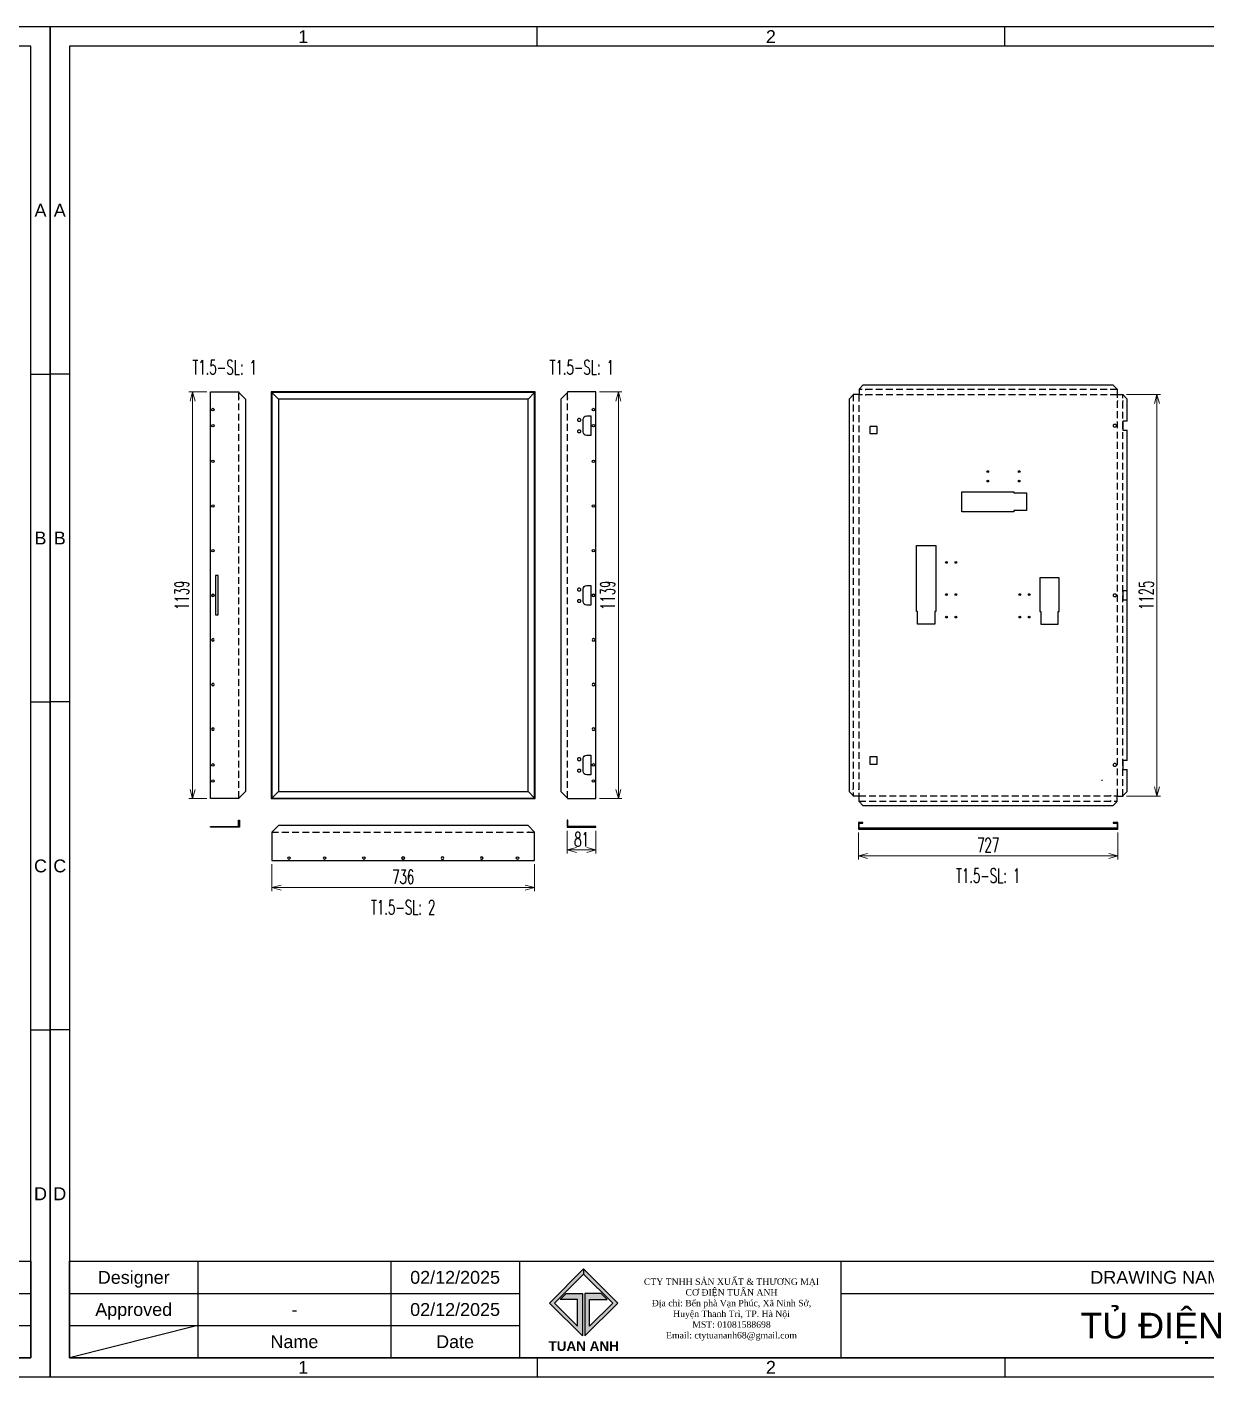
# Model space of a CAD drawing. Header units: millimetres. Extents: x 123558 to 149079, y -1073 to 14418.
# Drawn here: x 139532 to 142833, y 8184 to 11964 of the extents above; entities that cross this region are included whole.
import ezdxf
from ezdxf.enums import TextEntityAlignment as Align

# ---------------------------------------------------------------- set-up
doc = ezdxf.new("R2010")
doc.units = ezdxf.units.MM
doc.header["$LTSCALE"] = 3
doc.linetypes.add('HIDDEN', pattern=[9.525, 6.35, -3.175])
for name, color, linetype in [('@.HIDDEN', 8, 'HIDDEN'), ('@.TEXT', 7, 'Continuous'), ('@.VISIBLE', 7, 'Continuous'), ('dim', 7, 'Continuous')]:
    doc.layers.add(name, color=color, linetype=linetype)
doc.styles.add('Ann_w01', font='romans.shx', dxfattribs={"width": 0.6, "bigfont": 'chineset.shx'})
doc.styles.add('Arial', font='arial.ttf')
doc.dimstyles.new('Dim 01_SC20', dxfattribs={"dimscale": 20, "dimtxt": 2, "dimasz": 1.3, "dimexe": 0.5, "dimexo": 0.5, "dimgap": 0.5, "dimtad": 1, "dimdec": 1, "dimzin": 12, "dimdsep": 46, "dimtxsty": 'Ann_w01', "dimblk": 'OPEN30', "dimcen": 1.5, "dimclrd": 6, "dimclre": 6, "dimclrt": 3, "dimadec": 1, "dimazin": 3, "dimtm": 1e-09, "dimtfac": 1, "dimtdec": 1, "dimtix": 1, "dimtmove": 0, "dimatfit": 3, "dimldrblk": 'OPEN30', "dimfxl": 1, "dimtolj": 1, "dimlwd": 20, "dimlwe": 20, "dimarcsym": 0})

# ---------------------------------------------------------------- blocks, each defined once
blk = doc.blocks.new('_Open30')
at = {"color": 0, "linetype": 'ByBlock', "lineweight": -2}
for p, q in [((-1, 0.27), (0, 0)), ((0, 0), (-1, -0.27)), ((0, 0), (-1, 0))]:
    blk.add_line(p, q, dxfattribs=at)
blk = doc.blocks.new('*D187')
at = {"layer": 'Defpoints', "color": 0, "transparency": 16777216}
for p in [(141044, 9723.3), (141125, 9723.3), (141125, 9659.7)]:
    blk.add_point(p, dxfattribs=at)
at = {"layer": 'dim', "color": 6, "lineweight": 20, "transparency": 16777216}
for p, q in [((141044, 9713.3), (141044, 9649.7)), ((141125, 9713.3), (141125, 9649.7)), ((141070, 9659.7), (141099, 9659.7))]:
    blk.add_line(p, q, dxfattribs=at)
at = {"layer": 'dim', "color": 6, "lineweight": 20, "transparency": 16777216, "xscale": 26, "yscale": 26, "zscale": 26, "rotation": 180}
blk.add_blockref('_Open30', (141044, 9659.7), dxfattribs=at)
at = {"layer": 'dim', "color": 6, "lineweight": 20, "transparency": 16777216, "xscale": 26, "yscale": 26, "zscale": 26}
blk.add_blockref('_Open30', (141125, 9659.7), dxfattribs=at)
at = {"layer": 'dim', "color": 3, "transparency": 16777216, "insert": (141084.5, 9689.7), "char_height": 40, "attachment_point": 5, "style": 'Ann_w01'}
blk.add_mtext('\\A1;81', dxfattribs=at)
blk = doc.blocks.new('*D188')
at = {"layer": 'Defpoints', "color": 0, "transparency": 16777216}
for p in [(139995.3, 10942.4), (140045.3, 10942.4), (140045.3, 9803.4)]:
    blk.add_point(p, dxfattribs=at)
at = {"layer": 'dim', "color": 6, "lineweight": 20, "transparency": 16777216}
for p, q in [((140035.3, 10942.4), (139985.3, 10942.4)), ((139995.3, 9829.4), (139995.3, 10916.4)), ((140035.3, 9803.4), (139985.3, 9803.4))]:
    blk.add_line(p, q, dxfattribs=at)
at = {"layer": 'dim', "color": 6, "lineweight": 20, "transparency": 16777216, "xscale": 26, "yscale": 26, "zscale": 26}
for p, rotation in [((139995.3, 10942.4), 90), ((139995.3, 9803.4), 270)]:
    blk.add_blockref('_Open30', p, dxfattribs=dict(at, rotation=rotation))
at = {"layer": 'dim', "color": 3, "transparency": 16777216, "insert": (139965.3, 10372.9), "char_height": 40, "attachment_point": 5, "rotation": 90, "style": 'Ann_w01'}
blk.add_mtext('\\A1;1139', dxfattribs=at)
blk = doc.blocks.new('*D189')
at = {"layer": 'Defpoints', "color": 0, "transparency": 16777216}
for p in [(141125, 10942.4), (141187.7, 10942.4), (141125, 9803.4)]:
    blk.add_point(p, dxfattribs=at)
at = {"layer": 'dim', "color": 6, "lineweight": 20, "transparency": 16777216}
for p, q in [((141135, 10942.4), (141197.7, 10942.4)), ((141187.7, 9829.4), (141187.7, 10916.4)), ((141135, 9803.4), (141197.7, 9803.4))]:
    blk.add_line(p, q, dxfattribs=at)
at = {"layer": 'dim', "color": 6, "lineweight": 20, "transparency": 16777216, "xscale": 26, "yscale": 26, "zscale": 26}
for p, rotation in [((141187.7, 10942.4), 90), ((141187.7, 9803.4), 270)]:
    blk.add_blockref('_Open30', p, dxfattribs=dict(at, rotation=rotation))
at = {"layer": 'dim', "color": 3, "transparency": 16777216, "insert": (141157.7, 10372.9), "char_height": 40, "attachment_point": 5, "rotation": 90, "style": 'Ann_w01'}
blk.add_mtext('\\A1;1139', dxfattribs=at)
blk = doc.blocks.new('*D190')
at = {"layer": 'Defpoints', "color": 0, "transparency": 16777216}
for p in [(140217.1, 9630), (140953.1, 9630), (140217.1, 9554.5)]:
    blk.add_point(p, dxfattribs=at)
at = {"layer": 'dim', "color": 6, "lineweight": 20, "transparency": 16777216}
for p, q in [((140217.1, 9620), (140217.1, 9544.5)), ((140953.1, 9620), (140953.1, 9544.5)), ((140927.1, 9554.5), (140243.1, 9554.5))]:
    blk.add_line(p, q, dxfattribs=at)
at = {"layer": 'dim', "color": 6, "lineweight": 20, "transparency": 16777216, "xscale": 26, "yscale": 26, "zscale": 26, "rotation": 180}
blk.add_blockref('_Open30', (140217.1, 9554.5), dxfattribs=at)
at = {"layer": 'dim', "color": 6, "lineweight": 20, "transparency": 16777216, "xscale": 26, "yscale": 26, "zscale": 26}
blk.add_blockref('_Open30', (140953.1, 9554.5), dxfattribs=at)
at = {"layer": 'dim', "color": 3, "transparency": 16777216, "insert": (140585.1, 9584.5), "char_height": 40, "attachment_point": 5, "style": 'Ann_w01'}
blk.add_mtext('\\A1;736', dxfattribs=at)
blk = doc.blocks.new('*D191')
at = {"layer": '@.VISIBLE', "color": 6, "lineweight": 20, "transparency": 16777216}
for p, q in [((141859.7, 9708.4), (141859.7, 9633.3)), ((142586.7, 9708.4), (142586.7, 9633.3)), ((141885.7, 9643.3), (142560.7, 9643.3))]:
    blk.add_line(p, q, dxfattribs=at)
at = {"layer": 'Defpoints', "color": 0, "transparency": 16777216}
for p in [(141859.7, 9718.4), (142586.7, 9718.4), (142586.7, 9643.3)]:
    blk.add_point(p, dxfattribs=at)
at = {"layer": '@.VISIBLE', "color": 6, "lineweight": 20, "transparency": 16777216, "xscale": 26, "yscale": 26, "zscale": 26, "rotation": 180}
blk.add_blockref('_Open30', (141859.7, 9643.3), dxfattribs=at)
at = {"layer": '@.VISIBLE', "color": 6, "lineweight": 20, "transparency": 16777216, "xscale": 26, "yscale": 26, "zscale": 26}
blk.add_blockref('_Open30', (142586.7, 9643.3), dxfattribs=at)
at = {"layer": '@.VISIBLE', "color": 3, "transparency": 16777216, "insert": (142223.2, 9673.3), "char_height": 40, "attachment_point": 5, "style": 'Ann_w01'}
blk.add_mtext('\\A1;727', dxfattribs=at)
blk = doc.blocks.new('*D192')
at = {"layer": 'Defpoints', "color": 0, "transparency": 16777216}
for p in [(142601, 10935.4), (142695.9, 10935.4), (142601, 9810.4)]:
    blk.add_point(p, dxfattribs=at)
at = {"layer": 'dim', "color": 6, "lineweight": 20, "transparency": 16777216}
for p, q in [((142611, 10935.4), (142705.9, 10935.4)), ((142695.9, 9836.4), (142695.9, 10909.4)), ((142611, 9810.4), (142705.9, 9810.4))]:
    blk.add_line(p, q, dxfattribs=at)
at = {"layer": 'dim', "color": 6, "lineweight": 20, "transparency": 16777216, "xscale": 26, "yscale": 26, "zscale": 26}
for p, rotation in [((142695.9, 10935.4), 90), ((142695.9, 9810.4), 270)]:
    blk.add_blockref('_Open30', p, dxfattribs=dict(at, rotation=rotation))
at = {"layer": 'dim', "color": 3, "transparency": 16777216, "insert": (142665.9, 10372.9), "char_height": 40, "attachment_point": 5, "rotation": 90, "style": 'Ann_w01'}
blk.add_mtext('\\A1;1125', dxfattribs=at)
blk = doc.blocks.new('*U196')
blk.add_circle((0, 0), 3.5)
blk = doc.blocks.new('*U197')
at = {"color": 0, "linetype": 'ByBlock', "lineweight": -2}
for p in [(0, 375), (0, 250), (0, 125), (0, 0)]:
    blk.add_blockref('*U196', p, dxfattribs=at)
blk = doc.blocks.new('*U198')
blk.add_circle((0, 0), 3.5)
blk = doc.blocks.new('*U199')
at = {"color": 0, "linetype": 'ByBlock', "lineweight": -2}
for p in [(0, 375), (0, 250), (0, 125), (0, 0)]:
    blk.add_blockref('*U198', p, dxfattribs=at)
blk = doc.blocks.new('*U200')
blk.add_circle((0, 0), 3.5)
blk = doc.blocks.new('*U201')
at = {"color": 0, "linetype": 'ByBlock', "lineweight": -2}
for p in [(0, 375), (0, 250), (0, 125), (0, 0)]:
    blk.add_blockref('*U200', p, dxfattribs=at)
blk = doc.blocks.new('*U202')
blk.add_circle((0, 0), 3.5)
blk = doc.blocks.new('*U203')
at = {"color": 0, "linetype": 'ByBlock', "lineweight": -2}
for p in [(0, 375), (0, 250), (0, 125), (0, 0)]:
    blk.add_blockref('*U202', p, dxfattribs=at)
blk = doc.blocks.new('*U204')
blk.add_circle((0, 0), 3.5)
blk = doc.blocks.new('*U205')
at = {"color": 0, "linetype": 'ByBlock', "lineweight": -2}
for p in [(0, 220), (0, 110), (0, 0)]:
    blk.add_blockref('*U204', p, dxfattribs=at)
blk = doc.blocks.new('*U206')
blk.add_circle((0, 0), 3.5)
blk = doc.blocks.new('*U207')
at = {"color": 0, "linetype": 'ByBlock', "lineweight": -2}
for p in [(0, 220), (0, 110), (0, 0)]:
    blk.add_blockref('*U206', p, dxfattribs=at)
blk = doc.blocks.new('Standard ISO')
at = {"color": 6}
for p, q in [((-6, 0), (0, 0)), ((6, 0), (2, 0)), ((4, -2), (4, 2))]:
    blk.add_line(p, q, dxfattribs=at)
blk.add_lwpolyline([(-0.5, 1.5), (-0.5, -1.5), (-5.5, -0.75), (-5.5, 0.75), (-0.5, 1.5)])
for radius in [1.5, 0.75]:
    blk.add_circle((4, 0), radius)
blk = doc.blocks.new('A$C4dbb82d6')
at = {"layer": '@.VISIBLE'}
h = blk.add_hatch(color=30, dxfattribs=at)
h.dxf.hatch_style = 1
h.paths.add_polyline_path([(0.21, 4.97), (3.62, 1.56), (3.62, 5.97), (1.92, 5.97), (1.3, 5.35), (3.12, 5.35), (3.12, 2.59), (0.74, 4.97), (3.75, 7.98), (3.75, 8.51)])
h = blk.add_hatch(color=150, dxfattribs=at)
h.dxf.hatch_style = 1
h.paths.add_polyline_path([(6.76, 4.97), (4.37, 2.59), (4.37, 5.35), (6.2, 5.35), (5.58, 5.97), (3.88, 5.97), (3.88, 1.56), (7.29, 4.97), (3.75, 8.51), (3.75, 7.98)])
at = {"layer": '@.VISIBLE', "color": 30}
blk.add_lwpolyline([(3.62, 5.97), (3.62, 1.56), (0.21, 4.97), (3.75, 8.51), (3.75, 7.98), (0.74, 4.97), (3.12, 2.59), (3.12, 5.35), (1.3, 5.35), (1.92, 5.97)], close=True, dxfattribs=at)
at = {"layer": '@.VISIBLE', "color": 150}
blk.add_lwpolyline([(3.88, 5.97), (3.88, 1.56), (7.29, 4.97), (3.75, 8.51), (3.75, 7.98), (6.76, 4.97), (4.37, 2.59), (4.37, 5.35), (6.2, 5.35), (5.58, 5.97)], close=True, dxfattribs=at)
at = {"layer": '@.VISIBLE', "color": 30, "insert": (3.75, 0.51), "char_height": 1, "attachment_point": 5, "style": 'Ann_w01'}
blk.add_mtext_dynamic_manual_height_columns('{\\fArial|b1|i0|c0|p34;\\W1;TUAN ANH}', width=7.5, gutter_width=49.6, heights=[0], dxfattribs=at)
blk = doc.blocks.new('KHUNG BAN VE (Made by Tung)')
at = {"layer": '@.VISIBLE', "color": 8}
for p, q in [((75.75, 207), (75.75, 210)), ((148.5, 207), (148.5, 210)), ((221.25, 207), (221.25, 210)), ((3, 156), (0, 156)), ((294, 156), (297, 156)), ((3, 105), (0, 105)), ((294, 105), (297, 105)), ((3, 54), (0, 54)), ((294, 54), (297, 54)), ((23, 18), (23, 3)), ((53, 18), (53, 3)), ((73, 18), (73, 3)), ((123, 18), (123, 3)), ((223, 18), (223, 3)), ((243, 18), (243, 3)), ((274, 18), (274, 3)), ((284, 18), (284, 3)), ((3, 13), (73, 13)), ((123, 13), (294, 13)), ((3, 8), (73, 8)), ((23, 8), (3, 3)), ((223, 8), (294, 8)), ((75.75, 3), (75.75, 0)), ((148.5, 3), (148.5, 0)), ((221.25, 3), (221.25, 0))]:
    blk.add_line(p, q, dxfattribs=at)
for points in [[(0, 0), (297, 0), (297, 210), (0, 210)], [(3, 3), (294, 3), (294, 207), (3, 207)], [(3, 18), (294, 18), (294, 3), (3, 3)]]:
    blk.add_lwpolyline(points, close=True, dxfattribs=at)
at = {"xscale": 1.5, "yscale": 1.5, "zscale": 1.5}
blk.add_blockref('A$C4dbb82d6', (77.375, 4.041), dxfattribs=at)
blk.add_blockref('Standard ISO', (258.5, 5.5))
at = {"layer": '@.TEXT', "color": 1, "style": 'Arial'}
for s, p in [('1', (39.375, 208.5)), ('2', (112.125, 208.5)), ('3', (184.875, 208.5)), ('4', (257.625, 208.5)), ('A', (1.5, 181.5)), ('A', (295.5, 181.5)), ('B', (1.5, 130.5)), ('B', (295.5, 130.5)), ('C', (1.5, 79.5)), ('C', (295.5, 79.5)), ('D', (1.5, 28.5)), ('D', (295.5, 28.5)), ('02/12/2025', (63, 15.5)), ('02/12/2025', (63, 10.5)), ('1', (39.375, 1.5)), ('2', (112.125, 1.5)), ('3', (184.875, 1.5)), ('4', (257.625, 1.5))]:
    blk.add_text(s, height=2, dxfattribs=at).set_placement(p, align=Align.MIDDLE_CENTER)
at = {"layer": '@.TEXT', "color": 2, "style": 'Arial'}
for s, p in [('Designer', (13, 15.5)), ('DRAWING NAME', (173, 15.5)), ('Project', (233, 15.5)), ('Scale', (279, 15.5)), ('Approved', (13, 10.5)), ('Customer', (233, 10.5)), ('Page', (279, 10.5)), ('Name', (38, 5.5)), ('Date', (63, 5.5)), ('Standard', (233, 5.5)), ('Total', (279, 5.5))]:
    blk.add_text(s, height=2, dxfattribs=at).set_placement(p, align=Align.MIDDLE_CENTER)
at = {"layer": '@.TEXT', "color": 1, "style": 'Arial'}
for tag, height, p in [('DESIGNER_NAME', 2, (38, 15.5)), ('PROJECT_CODE', 2, (258.5, 15.5)), ('SCALE', 2, (289, 15.5)), ('APPROVED_NAME', 2, (38, 10.5)), ('CUSTOMER_NAME', 2, (258.5, 10.5)), ('PAGE', 2, (289, 10.5)), ('DRAWING_NAME', 4, (173, 8)), ('TOTAL', 2, (289, 5.5))]:
    blk.add_attdef(tag, text='', height=height, dxfattribs=at).set_placement(p, align=Align.MIDDLE_CENTER)
at = {"layer": '@.VISIBLE', "color": 30, "insert": (106, 10.5), "char_height": 1, "attachment_point": 5, "style": 'Ann_w01'}
blk.add_mtext_dynamic_manual_height_columns('{\\fTimes New Roman|b0|i0|c0|p18;\\W1;CTY TNHH SẢN XUẤT & THƯƠNG MẠI CƠ ĐIỆN TUẤN ANH\\PĐịa chỉ: Bến phà Vạn Phúc, Xã Ninh Sở, Huyện Thanh Trì, TP. Hà Nội\\PMST: 01081588698\\PEmail: ctytuananh68@gmail.com}', width=28.70976, gutter_width=99.197, heights=[0], dxfattribs=at)

msp = doc.modelspace()

# ---------------------------------------------------------------- linework, layer by layer
at = {"layer": '@.HIDDEN'}
for p, q in [((140124.98, 9804.89), (140124.98, 10940.89)), ((141045.28, 9804.89), (141045.28, 10940.89)), ((140217.13, 9709.69), (140953.13, 9709.69))]:
    msp.add_line(p, q, dxfattribs=at)
for points in [[(141845.56, 10935.39), (141845.56, 9810.39)], [(142584.76, 10949.49), (141861.56, 10949.49)], [(142600.76, 9810.39), (142600.76, 10935.39)], [(141861.56, 9796.29), (142584.76, 9796.29)]]:
    msp.add_lwpolyline(points, dxfattribs=at)
msp.add_lwpolyline([(141860.96, 9811.69), (142585.36, 9811.69), (142585.36, 10934.09), (141860.96, 10934.09)], close=True, dxfattribs=at)
at = {"layer": '@.VISIBLE'}
for p, q in [((140124.98, 10925.66), (140124.98, 10923.66)), ((141045.28, 10925.66), (141045.28, 10923.66)), ((141861.56, 10935.39), (141861.56, 10934.09)), ((141879.09, 10949.49), (141881.09, 10949.49)), ((141879.09, 10934.09), (141881.09, 10934.09)), ((142567.23, 10949.49), (142565.23, 10949.49)), ((142567.23, 10934.09), (142565.23, 10934.09)), ((142584.76, 10935.39), (142584.76, 10934.09)), ((141845.56, 10918.1), (141845.56, 10916.1)), ((141860.96, 10918.1), (141860.96, 10916.1)), ((142585.36, 10918.1), (142585.36, 10916.1)), ((142600.76, 10918.1), (142600.76, 10916.1)), ((141845.56, 9827.69), (141845.56, 9829.69)), ((141860.96, 9827.69), (141860.96, 9829.69)), ((142541.66, 9855.39), (142543.66, 9855.39)), ((142542.66, 9854.39), (142542.66, 9856.39)), ((142585.36, 9827.69), (142585.36, 9829.69)), ((142600.76, 9827.69), (142600.76, 9829.69)), ((140124.98, 9820.13), (140124.98, 9822.13)), ((141045.28, 9820.13), (141045.28, 9822.13)), ((141861.56, 9810.39), (141861.56, 9811.69)), ((141879.09, 9811.69), (141881.09, 9811.69)), ((141879.09, 9796.29), (141881.09, 9796.29)), ((142567.23, 9811.69), (142565.23, 9811.69)), ((142567.23, 9796.29), (142565.23, 9796.29)), ((142584.76, 9810.39), (142584.76, 9811.69)), ((140232.36, 9709.69), (140234.36, 9709.69)), ((140937.9, 9709.69), (140935.9, 9709.69))]:
    msp.add_line(p, q, dxfattribs=at)
for points in [[(140125.18, 10942.39), (140125.18, 10940.89), (140143.68, 10922.39), (140143.68, 9823.39), (140125.18, 9804.89), (140125.18, 9803.39), (140045.28, 9803.39), (140045.28, 10942.39)], [(141045.08, 10942.39), (141045.08, 10940.89), (141026.58, 10922.39), (141026.58, 9823.39), (141045.08, 9804.89), (141045.08, 9803.39), (141124.98, 9803.39), (141124.98, 10942.39)], [(141892.16, 10825.39), (141912.16, 10825.39), (141912.16, 10845.39), (141892.16, 10845.39)], [(142295.16, 10659.38), (142330.16, 10659.38), (142330.16, 10610.38), (142295.16, 10610.38), (142295.16, 10606.88), (142149.16, 10606.88), (142149.16, 10662.88), (142295.16, 10662.88)], [(140067.28, 10427.89), (140059.28, 10427.89), (140059.28, 10317.89), (140067.28, 10317.89)], [(141892.16, 9900.39), (141912.16, 9900.39), (141912.16, 9920.39), (141892.16, 9920.39)], [(140953.13, 9709.89), (140953.13, 9709.89), (140934.63, 9728.39), (140235.63, 9728.39), (140217.13, 9709.89), (140217.13, 9709.89), (140217.13, 9629.99), (140953.13, 9629.99)]]:
    msp.add_lwpolyline(points, close=True, dxfattribs=at)
at = {"layer": '@.VISIBLE', "color": 6}
for points in [[(140215.63, 9803.39), (140954.63, 9803.39), (140954.63, 10942.39), (140215.63, 10942.39)], [(140217.13, 9804.89), (140953.13, 9804.89), (140953.13, 10940.89), (140217.13, 10940.89)], [(140235.63, 9823.39), (140934.63, 9823.39), (140934.63, 10922.39), (140235.63, 10922.39)], [(140045.28, 9725.32), (140124.28, 9725.32), (140124.28, 9743.32), (140126.28, 9743.32), (140126.28, 9723.32), (140045.28, 9723.32)], [(141124.98, 9725.32), (141045.98, 9725.32), (141045.98, 9743.32), (141043.98, 9743.32), (141043.98, 9723.32), (141124.98, 9723.32)]]:
    msp.add_lwpolyline(points, close=True, dxfattribs=at)
for points in [[(140235.63, 10922.39), (140217.13, 10940.89), (140217.13, 10942.39)], [(140934.63, 10922.39), (140953.13, 10940.89), (140953.13, 10942.39)], [(140235.63, 9823.39), (140217.13, 9804.89), (140217.13, 9803.39)], [(140934.63, 9823.39), (140953.13, 9804.89), (140953.13, 9803.39)]]:
    msp.add_lwpolyline(points, dxfattribs=at)
at = {"layer": '@.VISIBLE'}
for points in [[(141872.66, 10961.19), (141861.56, 10950.09), (141861.56, 10935.39), (141845.36, 10935.39), (141845.36, 10933.89), (141833.86, 10922.39)], [(142573.66, 10961.19), (141872.66, 10961.19)], [(142573.66, 10961.19), (142584.76, 10950.09), (142584.76, 10935.39), (142600.96, 10935.39), (142600.96, 10933.89), (142612.46, 10922.39)], [(141833.86, 10922.39), (141833.86, 9823.39)], [(142612.46, 10860.39), (142612.46, 10922.39)], [(142612.46, 10860.39), (142600.76, 10860.39), (142600.76, 10835.39), (142612.46, 10835.39)], [(142612.46, 9910.39), (142612.46, 10835.39)], [(142612.46, 10385.39), (142600.76, 10385.39), (142600.76, 10360.39), (142612.46, 10360.39)], [(142612.46, 9910.39), (142600.76, 9910.39), (142600.76, 9885.39), (142612.46, 9885.39)], [(142612.46, 9823.39), (142612.46, 9885.39)], [(141872.66, 9784.59), (141861.56, 9795.69), (141861.56, 9810.39), (141845.36, 9810.39), (141845.36, 9811.89), (141833.86, 9823.39)], [(142573.66, 9784.59), (142584.76, 9795.69), (142584.76, 9810.39), (142600.96, 9810.39), (142600.96, 9811.89), (142612.46, 9823.39)], [(141872.66, 9784.59), (142573.66, 9784.59)]]:
    msp.add_lwpolyline(points, dxfattribs=at)
for points in [[(141072.78, 10863.89), (141072.78, 10863.89, 0.4142136), (141076.28, 10860.39), (141079.28, 10860.39, 0.4142136), (141082.78, 10863.89), (141082.78, 10863.89, 0.4142136), (141079.28, 10867.39), (141076.28, 10867.39, 0.4142136)], [(141110.98, 10875.39), (141110.98, 10820.39), (141098.98, 10820.39, -0.4142136), (141088.98, 10830.39), (141088.98, 10865.39, -0.4142136), (141098.98, 10875.39)], [(142572.86, 10847.89), (142572.86, 10847.89, 0.4142136), (142576.36, 10844.39), (142579.36, 10844.39, 0.4142136), (142582.86, 10847.89), (142582.86, 10847.89, 0.4142136), (142579.36, 10851.39), (142576.36, 10851.39, 0.4142136)], [(141072.78, 10831.89), (141072.78, 10831.89, 0.4142136), (141076.28, 10828.39), (141079.28, 10828.39, 0.4142136), (141082.78, 10831.89), (141082.78, 10831.89, 0.4142136), (141079.28, 10835.39), (141076.28, 10835.39, 0.4142136)], [(141110.98, 10400.39), (141110.98, 10345.39), (141098.98, 10345.39, -0.4142136), (141088.98, 10355.39), (141088.98, 10390.39, -0.4142136), (141098.98, 10400.39)], [(141072.78, 10388.89), (141072.78, 10388.89, 0.4142136), (141076.28, 10385.39), (141079.28, 10385.39, 0.4142136), (141082.78, 10388.89), (141082.78, 10388.89, 0.4142136), (141079.28, 10392.39), (141076.28, 10392.39, 0.4142136)], [(141072.78, 10356.89), (141072.78, 10356.89, 0.4142136), (141076.28, 10353.39), (141079.28, 10353.39, 0.4142136), (141082.78, 10356.89), (141082.78, 10356.89, 0.4142136), (141079.28, 10360.39), (141076.28, 10360.39, 0.4142136)], [(142572.86, 10372.89), (142572.86, 10372.89, 0.4142136), (142576.36, 10369.39), (142579.36, 10369.39, 0.4142136), (142582.86, 10372.89), (142582.86, 10372.89, 0.4142136), (142579.36, 10376.39), (142576.36, 10376.39, 0.4142136)], [(141072.78, 9913.89), (141072.78, 9913.89, 0.4142136), (141076.28, 9910.39), (141079.28, 9910.39, 0.4142136), (141082.78, 9913.89), (141082.78, 9913.89, 0.4142136), (141079.28, 9917.39), (141076.28, 9917.39, 0.4142136)], [(141110.98, 9925.39), (141110.98, 9870.39), (141098.98, 9870.39, -0.4142136), (141088.98, 9880.39), (141088.98, 9915.39, -0.4142136), (141098.98, 9925.39)], [(141072.78, 9881.89), (141072.78, 9881.89, 0.4142136), (141076.28, 9878.39), (141079.28, 9878.39, 0.4142136), (141082.78, 9881.89), (141082.78, 9881.89, 0.4142136), (141079.28, 9885.39), (141076.28, 9885.39, 0.4142136)], [(142572.86, 9897.89), (142572.86, 9897.89, 0.4142136), (142576.36, 9894.39), (142579.36, 9894.39, 0.4142136), (142582.86, 9897.89), (142582.86, 9897.89, 0.4142136), (142579.36, 9901.39), (142576.36, 9901.39, 0.4142136)]]:
    msp.add_lwpolyline(points, format="xyb", close=True, dxfattribs=at)
for points, elevation in [([(142022.66, 10417.88), (142022.66, 10511.88), (142076.66, 10511.88), (142076.66, 10417.88)], 80.55), ([(142076.66, 10417.88), (142076.66, 10327.88), (142074.16, 10327.88), (142074.16, 10291.88), (142025.16, 10291.88), (142025.16, 10327.88), (142022.66, 10327.88), (142022.66, 10417.88)], 161.11)]:
    msp.add_lwpolyline(points, dxfattribs=dict(at, elevation=elevation))
at = {"layer": '@.VISIBLE', "elevation": 241.66}
msp.add_lwpolyline([(142419.41, 10327.88), (142421.91, 10327.88), (142421.91, 10421.88), (142367.91, 10421.88), (142367.91, 10327.88), (142370.41, 10327.88), (142370.41, 10291.88), (142419.41, 10291.88)], close=True, dxfattribs=at)
at = {"layer": '@.VISIBLE', "color": 4}
msp.add_lwpolyline([(142573.69, 9736.42), (142573.66, 9734.42), (142584.66, 9734.42), (142584.66, 9720.42), (141861.66, 9720.42), (141861.66, 9734.42), (141872.66, 9734.42), (141872.66, 9736.42), (141859.66, 9736.42), (141859.66, 9718.42), (142586.66, 9718.42), (142586.66, 9736.42), (142573.66, 9736.42)], dxfattribs=at)
at = {"layer": '@.VISIBLE'}
for centre, radius in [((140052.28, 10892.89), 3.5), ((141117.98, 10892.89), 3.5), ((140052.28, 10847.89), 3.5), ((141117.98, 10847.89), 3.5), ((142222.16, 10719.18), 2.4), ((142310.16, 10719.18), 2.4), ((142222.16, 10692.58), 2.4), ((142310.16, 10692.58), 2.4), ((142106.36, 10464.88, 80.55), 2.4), ((142132.96, 10464.88, 80.55), 2.4), ((142106.36, 10374.88, 161.11), 2.4), ((142132.96, 10374.88, 161.11), 2.4), ((142311.61, 10374.88, 241.66), 2.4), ((142338.21, 10374.88, 241.66), 2.4), ((142106.36, 10311.88, 80.55), 2.4), ((142132.96, 10311.88, 80.55), 2.4), ((142311.61, 10311.88, 161.11), 2.4), ((142338.21, 10311.88, 161.11), 2.4), ((140052.28, 9897.89), 3.5), ((141117.98, 9897.89), 3.5), ((140052.28, 9852.89), 3.5), ((141117.98, 9852.89), 3.5), ((140265.13, 9636.99), 3.5), ((140905.13, 9636.99), 3.5)]:
    msp.add_circle(centre, radius, dxfattribs=at)

# ---------------------------------------------------------------- block references
for name, p in [('*U201', (140052.28, 10372.89)), ('*U197', (141117.98, 10372.89))]:
    msp.add_blockref(name, p)
at = {"xscale": -1}
for name, p, rotation in [('*U203', (140052.28, 10372.89), 180), ('*U199', (141117.98, 10372.89), 180), ('*U205', (140585.13, 9636.99), 270)]:
    msp.add_blockref(name, p, dxfattribs=dict(at, rotation=rotation))
at = {"rotation": 90.00000000000001}
msp.add_blockref('*U207', (140585.13, 9636.99), dxfattribs=at)
at = {"layer": '@.VISIBLE'}
ref = msp.add_blockref('KHUNG BAN VE (Made by Tung)', (134250.5, 8184.06), dxfattribs=dict(at, xscale=18, yscale=18, zscale=18))
ref.add_attrib('APPROVED_NAME', '-', dxfattribs={"layer": '@.TEXT', "color": 1, "height": 36, "style": 'Arial'}).set_placement((134934.5, 8373.06), align=Align.MIDDLE_CENTER)
ref.add_attrib('TOTAL', '-', dxfattribs={"layer": '@.TEXT', "color": 1, "height": 36, "style": 'Arial'}).set_placement((139452.5, 8283.06), align=Align.MIDDLE_CENTER)
ref.add_attrib('PAGE', '001', dxfattribs={"layer": '@.TEXT', "color": 1, "height": 36, "style": 'Arial'}).set_placement((139452.5, 8373.06), align=Align.MIDDLE_CENTER)
ref.add_attrib('SCALE', '1:1', dxfattribs={"layer": '@.TEXT', "color": 1, "height": 36, "style": 'Arial'}).set_placement((139452.5, 8463.06), align=Align.MIDDLE_CENTER)
ref.add_attrib('CUSTOMER_NAME', 'HẢI ĐĂNG', dxfattribs={"layer": '@.TEXT', "color": 1, "height": 36, "style": 'Arial'}).set_placement((138903.5, 8373.06), align=Align.MIDDLE_CENTER)
ref.add_attrib('PROJECT_CODE', '-', dxfattribs={"layer": '@.TEXT', "color": 1, "height": 36, "style": 'Arial'}).set_placement((138903.5, 8463.06), align=Align.MIDDLE_CENTER)
ref.add_attrib('DRAWING_NAME', 'TỦ ĐIỆN  ', dxfattribs={"layer": '@.TEXT', "color": 1, "height": 72, "style": 'Arial'}).set_placement((137364.5, 8328.06), align=Align.MIDDLE_CENTER)
ref = msp.add_blockref('KHUNG BAN VE (Made by Tung)', (139596.5, 8184.06), dxfattribs=dict(at, xscale=18, yscale=18, zscale=18))
ref.add_attrib('APPROVED_NAME', '-', dxfattribs={"layer": '@.TEXT', "color": 1, "height": 36, "style": 'Arial'}).set_placement((140280.5, 8373.06), align=Align.MIDDLE_CENTER)
ref.add_attrib('TOTAL', '-', dxfattribs={"layer": '@.TEXT', "color": 1, "height": 36, "style": 'Arial'}).set_placement((144798.5, 8283.06), align=Align.MIDDLE_CENTER)
ref.add_attrib('PAGE', '001', dxfattribs={"layer": '@.TEXT', "color": 1, "height": 36, "style": 'Arial'}).set_placement((144798.5, 8373.06), align=Align.MIDDLE_CENTER)
ref.add_attrib('SCALE', '1:1', dxfattribs={"layer": '@.TEXT', "color": 1, "height": 36, "style": 'Arial'}).set_placement((144798.5, 8463.06), align=Align.MIDDLE_CENTER)
ref.add_attrib('CUSTOMER_NAME', 'HẢI ĐĂNG', dxfattribs={"layer": '@.TEXT', "color": 1, "height": 36, "style": 'Arial'}).set_placement((144249.5, 8373.06), align=Align.MIDDLE_CENTER)
ref.add_attrib('PROJECT_CODE', '-', dxfattribs={"layer": '@.TEXT', "color": 1, "height": 36, "style": 'Arial'}).set_placement((144249.5, 8463.06), align=Align.MIDDLE_CENTER)
ref.add_attrib('DRAWING_NAME', 'TỦ ĐIỆN  ', dxfattribs={"layer": '@.TEXT', "color": 1, "height": 72, "style": 'Arial'}).set_placement((142710.5, 8328.06), align=Align.MIDDLE_CENTER)

# ---------------------------------------------------------------- texts
at = {"layer": '@.VISIBLE', "color": 1, "style": 'Ann_w01', "width": 0.6}
for s, p in [('T1.5-SL: 1', (140085.08, 11011.25)), ('T1.5-SL: 1', (141085.18, 11011.25)), ('T1.5-SL: 1', (142223.16, 9588)), ('T1.5-SL: 2', (140585.13, 9499.25))]:
    msp.add_text(s, height=40, dxfattribs=at).set_placement(p, align=Align.MIDDLE_CENTER)

# ---------------------------------------------------------------- dimensions: what is measured, and where the dimension line sits
at = {"layer": '@.VISIBLE'}
dim = msp.add_linear_dim(base=(142586.66, 9643.29), p1=(141859.66, 9718.42), p2=(142586.66, 9718.42), dimstyle='Dim 01_SC20', dxfattribs=at)
dim.commit()
dim.dimension.update_dxf_attribs({"geometry": '*D191', "text_midpoint": (142223.16, 9673.29)})
at = {"layer": 'dim'}
for base, p1, p2, picture, middle in [((139995.26, 10942.39), (140045.28, 9803.39), (140045.28, 10942.39), '*D188', (139965.26, 10372.89)), ((141187.71, 10942.39), (141124.98, 9803.39), (141124.98, 10942.39), '*D189', (141157.71, 10372.89)), ((142695.94, 10935.39), (142600.96, 9810.39), (142600.96, 10935.39), '*D192', (142665.94, 10372.89))]:
    dim = msp.add_linear_dim(base=base, p1=p1, p2=p2, angle=90, dimstyle='Dim 01_SC20', dxfattribs=at)
    dim.commit()
    dim.dimension.update_dxf_attribs({"geometry": picture, "text_midpoint": middle})
for base, p1, p2, picture, middle in [((141124.98, 9659.7), (141043.98, 9723.32), (141124.98, 9723.32), '*D187', (141084.48, 9689.7)), ((140217.13, 9554.54), (140953.13, 9629.99), (140217.13, 9629.99), '*D190', (140585.13, 9584.54))]:
    dim = msp.add_linear_dim(base=base, p1=p1, p2=p2, dimstyle='Dim 01_SC20', dxfattribs=at)
    dim.commit()
    dim.dimension.update_dxf_attribs({"geometry": picture, "text_midpoint": middle})

doc.saveas('drawing.dxf')
